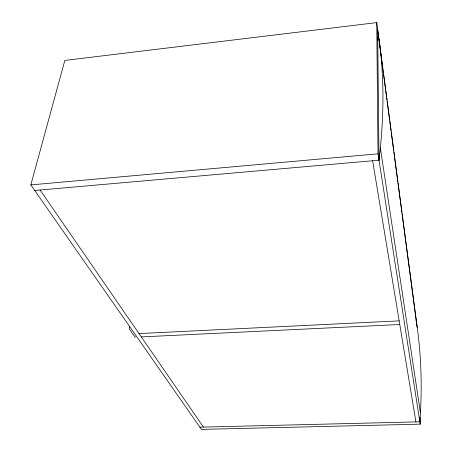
<?xml version="1.0" encoding="UTF-8"?>
<svg xmlns="http://www.w3.org/2000/svg" width="452" height="452" viewBox="0 0 452 452"><rect width="100%" height="100%" fill="white"/><g stroke="black" fill="none" stroke-linecap="round" stroke-linejoin="round"><path stroke-width="0.68" d="M199.874 427.18L419.868 421.806L420.445 412.727A568.384 410.28 -47.4 0 0 417.292 327.864L377.64 29.38L379.019 160.194L34.719 190.478M379.019 160.194L380.358 147.985A964.24 514.692 -40.8 0 0 379.081 39.002M419.993 417.591L420.236 424.157L201.422 429.4L30.826 184.902L64.839 60.427L376.742 22.6L378.844 38.46M30.826 184.902L378.019 153.816L376.742 22.6M139.013 333.587L399.172 320.863M141.306 336.915L399.777 324.502M40.104 190.004L203.44 427.112M372.634 160.754L415.919 421.902M378.019 153.816L420.236 424.157M380.358 147.985L420.445 412.727M416.145 319.982L417.292 327.864M377.725 37.211L378.098 40.002M379.03 39.855L379.307 41.951M379.494 43.352L381.528 58.72M381.714 60.116L382.454 65.704M382.641 67.099L382.917 69.196M383.104 70.597L383.381 72.693M383.567 74.088L385.601 89.456M385.788 90.852L386.528 96.44M386.714 97.841L386.991 99.937M387.178 101.333L389.675 120.192M389.861 121.588L391.065 130.673M391.246 132.069L393.748 150.928M393.935 152.33L397.822 181.67M398.003 183.066L401.89 212.406M402.077 213.802L416.422 322.056M416.512 322.739L416.614 325.547M419.699 417.168L419.868 421.806M129.713 326.225A3.74 1.379 87.8 0 0 129.588 329.344L135.108 337.209A2.65 0.966 87.9 0 0 135.69 336.989"/></g></svg>
